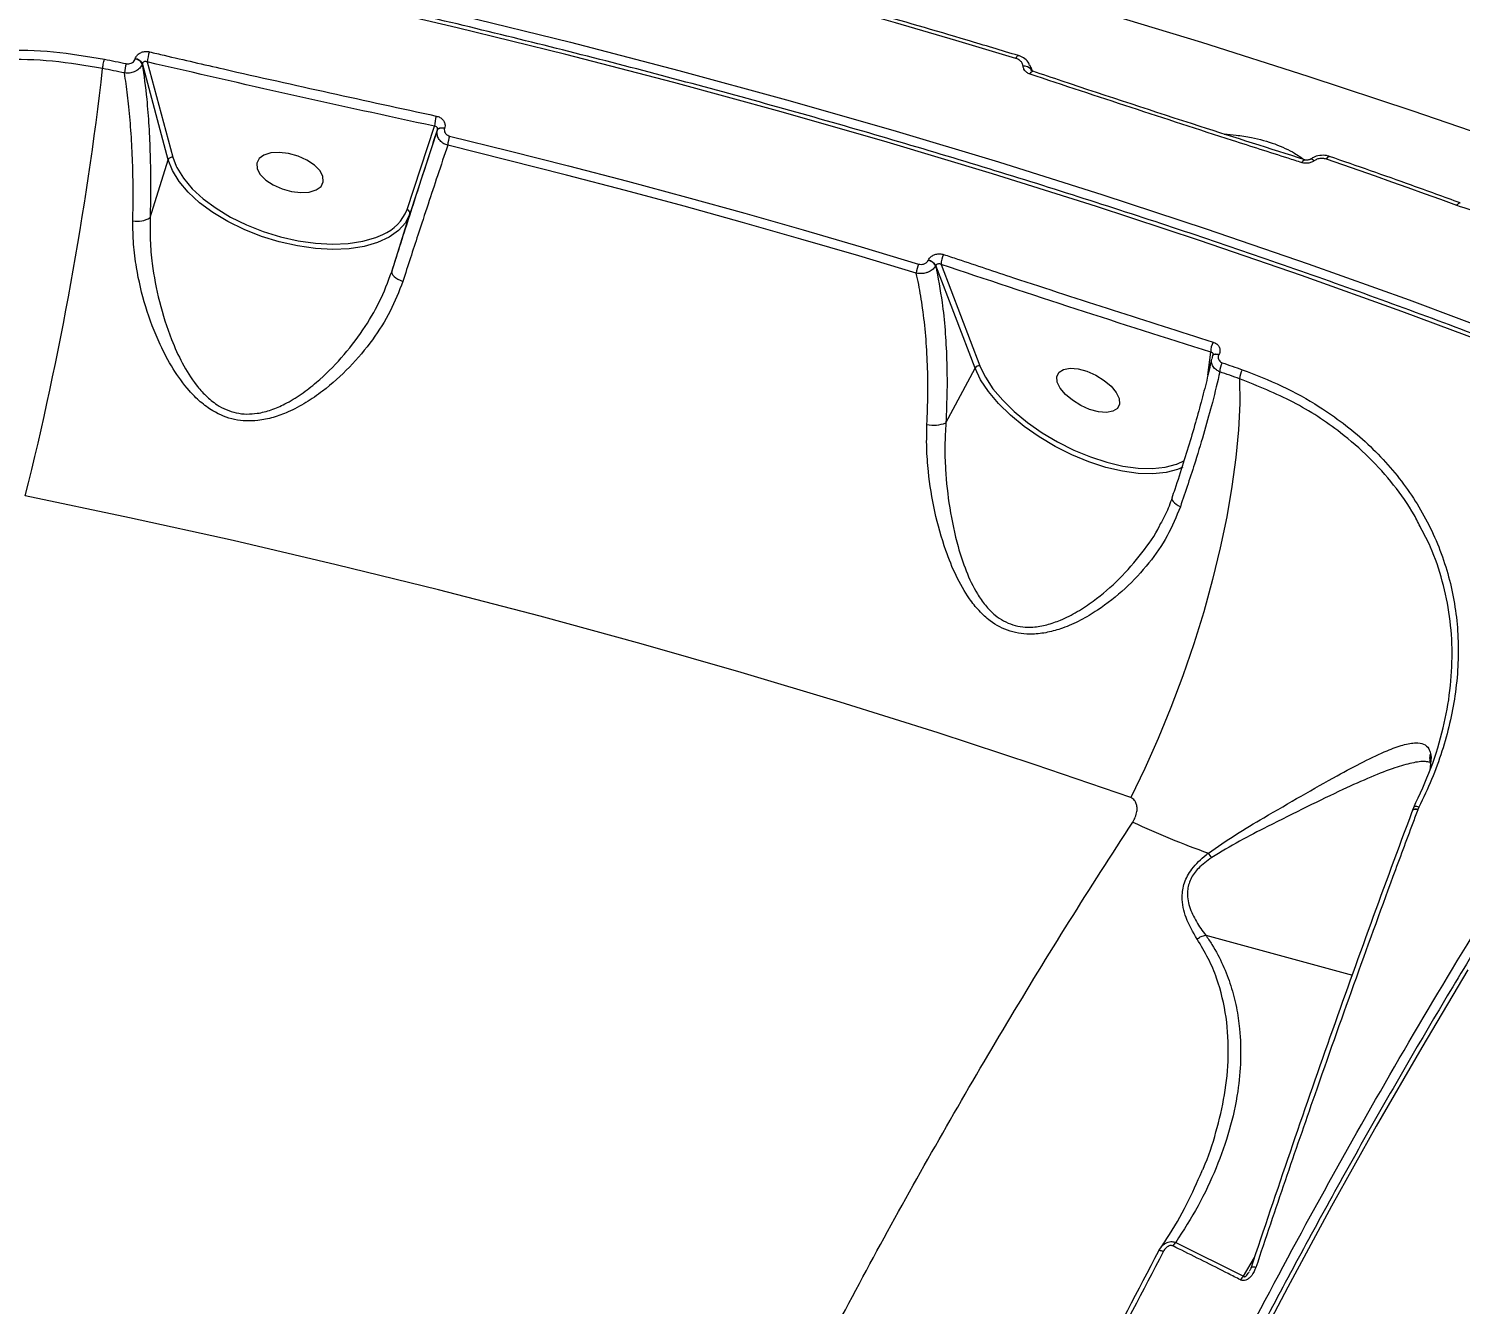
# Model space of a CAD drawing. Header units: millimetres. Extents: x -10881 to 8954, y -8695 to 5624.
# Drawn here: x -6018.1 to -5831.4, y 3316.8 to 3483.1 of the extents above; entities that cross this region are included whole.
import ezdxf

# ---------------------------------------------------------------- set-up
doc = ezdxf.new("R2010")
doc.units = ezdxf.units.MM
for name, color, linetype in [('DIKOM_ОБЪЕКТ', 7, 'Continuous'), ('DIKOM_РАЗМЕР_ЗОНА', 7, 'Continuous'), ('DIKOM_РАЗМЕР_ОБЪЕКТА', 7, 'Continuous')]:
    doc.layers.add(name, color=color, linetype=linetype)
doc.styles.add('style1', font='arial.ttf', dxfattribs={"width": 0.8})
doc.dimstyles.new('1-50', dxfattribs={"dimtxt": 300, "dimasz": 200, "dimexe": 100, "dimexo": 0, "dimgap": 100, "dimtad": 1, "dimtxsty": 'style1', "dimcen": 200, "dimclrd": 7, "dimclre": 7, "dimclrt": 7, "dimadec": 1, "dimazin": 2, "dimtfac": 1, "dimtmove": 0, "dimatfit": 2, "dimfxl": 0, "dimlwd": 25, "dimlwe": 18, "dimarcsym": 0})

# ---------------------------------------------------------------- blocks, each defined once
blk = doc.blocks.new('*D9')
at = {"layer": 'Defpoints', "color": 0, "transparency": 16777216}
for p in [(-9533.99, 4149), (-6877.05, 4149), (-2715.65, -5051.15)]:
    blk.add_point(p, dxfattribs=at)
at = {"layer": 'DIKOM_РАЗМЕР_ОБЪЕКТА', "color": 7, "lineweight": 18, "transparency": 16777216}
for p, q in [((-6877.05, 4149), (-9633.99, 4149)), ((-2715.65, -5051.15), (-9633.99, -5051.15))]:
    blk.add_line(p, q, dxfattribs=at)
at = {"layer": 'DIKOM_РАЗМЕР_ОБЪЕКТА', "color": 7, "lineweight": 25, "transparency": 16777216}
blk.add_line((-9533.99, -4851.15), (-9533.99, 3949), dxfattribs=at)
at = {"layer": 'DIKOM_РАЗМЕР_ОБЪЕКТА', "color": 7, "transparency": 16777216}
for points in [[(-9567.32, 3949), (-9500.66, 3949), (-9533.99, 4149)], [(-9567.32, -4851.15), (-9500.66, -4851.15), (-9533.99, -5051.15)]]:
    blk.add_solid(points, dxfattribs=at)
at = {"layer": 'DIKOM_РАЗМЕР_ОБЪЕКТА', "color": 7, "transparency": 16777216, "insert": (-9787.16, -451.07), "char_height": 300, "attachment_point": 5, "rotation": 90, "style": 'style1'}
blk.add_mtext('9200', dxfattribs=at)
blk = doc.blocks.new('*D11')
at = {"layer": 'Defpoints', "color": 0, "transparency": 16777216}
for p in [(-7028.45, 5624.13), (-10431.26, -7165.91), (-2784.83, -7165.91)]:
    blk.add_point(p, dxfattribs=at)
at = {"layer": 'DIKOM_РАЗМЕР_ЗОНА', "color": 7, "lineweight": 18, "transparency": 16777216}
for p, q in [((-7028.45, 5624.13), (-10531.26, 5624.13)), ((-2784.83, -7165.91), (-10531.26, -7165.91))]:
    blk.add_line(p, q, dxfattribs=at)
at = {"layer": 'DIKOM_РАЗМЕР_ЗОНА', "color": 7, "lineweight": 25, "transparency": 16777216}
blk.add_line((-10431.26, 5424.13), (-10431.26, -6965.91), dxfattribs=at)
at = {"layer": 'DIKOM_РАЗМЕР_ЗОНА', "color": 7, "transparency": 16777216}
for points in [[(-10464.6, 5424.13), (-10397.93, 5424.13), (-10431.26, 5624.13)], [(-10464.6, -6965.91), (-10397.93, -6965.91), (-10431.26, -7165.91)]]:
    blk.add_solid(points, dxfattribs=at)
at = {"layer": 'DIKOM_РАЗМЕР_ЗОНА', "color": 7, "transparency": 16777216, "insert": (-10684.43, -770.89), "char_height": 300, "attachment_point": 5, "rotation": 90, "style": 'style1'}
blk.add_mtext('12800', dxfattribs=at)

msp = doc.modelspace()

# ---------------------------------------------------------------- linework, layer by layer
at = {"layer": 'DIKOM_ОБЪЕКТ', "color": 7, "linetype": 'Continuous', "lineweight": 15}
for p, q in [((-6004.186, 3479.136), (-6004.18, 3479.158)), ((-6002.601, 3478.746), (-5999.271, 3466.334)), ((-6003.24, 3478.528), (-6003.246, 3478.506)), ((-5999.875, 3465.99), (-6003.24, 3478.528)), ((-5887.575, 3478.307), (-5887.427, 3477.793)), ((-5887.438, 3478.052), (-5887.558, 3478.322)), ((-5887.194, 3477.541), (-5887.44, 3478.069)), ((-5887.427, 3477.793), (-5887.386, 3477.663)), ((-5887.176, 3477.522), (-5887.166, 3477.519)), ((-5968.736, 3459.501), (-5965.157, 3470.366)), ((-5964.771, 3469.92), (-5968.386, 3458.943)), ((-5964.778, 3469.897), (-5964.771, 3469.92)), ((-5963.84, 3470.131), (-5963.847, 3470.108)), ((-6002.228, 3458.453), (-5999.875, 3465.99)), ((-5999.271, 3466.334), (-5998.838, 3465.165)), ((-5851.708, 3465.975), (-5851.698, 3465.972)), ((-5851.001, 3466.077), (-5851.006, 3466.073)), ((-5970.739, 3451.407), (-5968.386, 3458.943)), ((-5900.797, 3452.906), (-5900.787, 3452.927)), ((-5899.822, 3452.199), (-5899.833, 3452.178)), ((-5894.708, 3438.841), (-5899.822, 3452.199)), ((-5899.125, 3452.35), (-5894.062, 3439.127)), ((-5864.353, 3437.929), (-5863.97, 3440.921)), ((-5863.682, 3440.537), (-5863.693, 3440.515)), ((-5862.914, 3440.615), (-5862.925, 3440.594)), ((-5898.51, 3431.7), (-5894.708, 3438.841)), ((-5894.062, 3439.127), (-5893.945, 3438.836)), ((-5868.4, 3426.324), (-5867.411, 3426.802)), ((-5869.025, 3421.953), (-5869.031, 3421.929)), ((-5870.6, 3418.432), (-5870.491, 3418.673)), ((-5835.422, 3387.642), (-5835.376, 3387.324)), ((-5835.261, 3388.16), (-5835.409, 3386.429)), ((-5835.333, 3388.61), (-5835.261, 3388.16)), ((-5837.519, 3381.61), (-5837.523, 3381.6)), ((-5836.853, 3381.624), (-5836.984, 3381.318)), ((-5837.7, 3381.187), (-5837.713, 3381.152)), ((-5836.984, 3381.318), (-5836.999, 3381.275)), ((-5864.64, 3364.959), (-5845.509, 3359.74)), ((-5870.751, 3323.809), (-5870.53, 3324.128)), ((-5868.545, 3324.904), (-5859.714, 3320.479)), ((-5859.714, 3320.479), (-5858.267, 3322.913))]:
    msp.add_line(p, q, dxfattribs=at)
at = {"layer": 'DIKOM_ОБЪЕКТ', "color": 7, "linetype": 'Continuous', "lineweight": 15, "flags": 128}
for points in [[(-6009.573, 3517.192), (-5994.76, 3514.289), (-5980.01, 3511.228), (-5965.329, 3508.012), (-5950.726, 3504.642), (-5936.208, 3501.12), (-5921.785, 3497.448), (-5907.463, 3493.628), (-5893.25, 3489.663), (-5879.155, 3485.553), (-5865.185, 3481.303), (-5851.347, 3476.913), (-5837.65, 3472.386), (-5824.101, 3467.726), (-5810.708, 3462.933)], [(-6057.419, 3503.771), (-6048.649, 3502.361), (-6034, 3499.861), (-6019.399, 3497.189), (-6004.853, 3494.347), (-5990.374, 3491.337), (-5975.971, 3488.159), (-5961.652, 3484.817), (-5947.427, 3481.313), (-5933.306, 3477.649), (-5919.298, 3473.827), (-5905.412, 3469.85), (-5891.657, 3465.72), (-5878.043, 3461.44), (-5864.577, 3457.014), (-5851.269, 3452.443), (-5838.128, 3447.731), (-5825.162, 3442.881), (-5812.38, 3437.897), (-5799.79, 3432.78), (-5787.4, 3427.535)], [(-5788.486, 3426.09), (-5800.838, 3431.319), (-5813.391, 3436.42), (-5826.134, 3441.39), (-5839.061, 3446.225), (-5852.163, 3450.923), (-5865.431, 3455.48), (-5878.856, 3459.893), (-5892.43, 3464.16), (-5906.143, 3468.277), (-5919.987, 3472.242), (-5933.953, 3476.053), (-5948.032, 3479.706), (-5962.213, 3483.2), (-5976.489, 3486.532), (-5990.849, 3489.7), (-6005.285, 3492.701), (-6019.786, 3495.535), (-6034.344, 3498.199), (-6048.948, 3500.69), (-6057.635, 3502.088)], [(-5889.387, 3479.206), (-5897.212, 3481.549), (-5905.079, 3483.844), (-5912.985, 3486.091), (-5920.931, 3488.289), (-5928.913, 3490.437), (-5936.931, 3492.535), (-5944.983, 3494.583), (-5953.067, 3496.581)], [(-6008.191, 3479.101), (-6007.836, 3479.029), (-6007.481, 3478.957), (-6007.126, 3478.885), (-6006.771, 3478.813), (-6006.416, 3478.74), (-6006.061, 3478.668), (-6005.706, 3478.595), (-6005.351, 3478.523)], [(-5889.387, 3479.206), (-5889.314, 3479.34), (-5889.241, 3479.446), (-5889.172, 3479.523), (-5889.109, 3479.566), (-5889.054, 3479.574), (-5889.048, 3479.573)], [(-6005.58, 3477.309), (-6005.934, 3477.382), (-6006.289, 3477.454), (-6006.644, 3477.526), (-6006.998, 3477.599), (-6007.353, 3477.671), (-6007.708, 3477.743), (-6008.063, 3477.815), (-6008.418, 3477.886)], [(-5887.541, 3477.16), (-5887.461, 3477.292), (-5887.383, 3477.398), (-5887.308, 3477.473), (-5887.239, 3477.515), (-5887.18, 3477.523), (-5887.176, 3477.522)], [(-5887.438, 3478.053), (-5887.356, 3477.81), (-5887.317, 3477.547)], [(-5887.427, 3477.793), (-5887.373, 3477.673), (-5887.349, 3477.617)], [(-5964.778, 3469.897), (-5964.737, 3469.973), (-5964.669, 3470.037), (-5964.575, 3470.089), (-5964.459, 3470.125), (-5964.324, 3470.146), (-5964.174, 3470.15), (-5964.013, 3470.137), (-5963.847, 3470.108)], [(-5964.771, 3469.92), (-5964.73, 3469.995), (-5964.662, 3470.06), (-5964.568, 3470.111), (-5964.452, 3470.148), (-5964.317, 3470.168), (-5964.167, 3470.172), (-5964.006, 3470.16), (-5963.84, 3470.131)], [(-5902.362, 3451.214), (-5909.866, 3453.463), (-5917.411, 3455.666), (-5924.995, 3457.821), (-5932.617, 3459.93), (-5940.274, 3461.99), (-5947.965, 3464.002), (-5955.69, 3465.966), (-5963.445, 3467.88)], [(-5963.186, 3469.087), (-5955.425, 3467.171), (-5947.695, 3465.207), (-5939.998, 3463.193), (-5932.335, 3461.131), (-5924.708, 3459.021), (-5917.119, 3456.864), (-5909.569, 3454.66), (-5902.059, 3452.409)], [(-5968.386, 3458.943), (-5968.957, 3457.786), (-5969.86, 3456.763), (-5971.075, 3455.897), (-5972.575, 3455.206), (-5974.327, 3454.706), (-5976.294, 3454.408), (-5978.431, 3454.318), (-5980.693, 3454.438), (-5983.03, 3454.766), (-5985.39, 3455.294), (-5987.723, 3456.012), (-5989.977, 3456.902), (-5992.102, 3457.946), (-5994.053, 3459.12), (-5995.786, 3460.4), (-5997.264, 3461.757), (-5998.455, 3463.162), (-5999.331, 3464.583), (-5999.875, 3465.99)], [(-5984.172, 3466.811), (-5985.389, 3466.952), (-5986.494, 3466.88), (-5987.395, 3466.603), (-5988.02, 3466.141), (-5988.319, 3465.533), (-5988.267, 3464.828), (-5987.868, 3464.083), (-5987.155, 3463.358), (-5986.185, 3462.713), (-5985.038, 3462.198), (-5983.805, 3461.857), (-5982.587, 3461.716), (-5981.483, 3461.787), (-5980.581, 3462.065), (-5979.956, 3462.526), (-5979.658, 3463.134), (-5979.71, 3463.839), (-5980.109, 3464.584), (-5980.822, 3465.309), (-5981.791, 3465.955), (-5982.939, 3466.469), (-5984.172, 3466.811)], [(-5852.083, 3465.617), (-5852.003, 3465.748), (-5851.923, 3465.853), (-5851.845, 3465.928), (-5851.773, 3465.969), (-5851.71, 3465.975), (-5851.708, 3465.975)], [(-5850.511, 3465.856), (-5850.622, 3465.951), (-5850.727, 3466.024), (-5850.822, 3466.073), (-5850.905, 3466.095), (-5850.972, 3466.09), (-5851.001, 3466.077)], [(-5848.897, 3466.082), (-5848.811, 3466.211), (-5848.726, 3466.314), (-5848.644, 3466.386), (-5848.568, 3466.425), (-5848.501, 3466.43), (-5848.487, 3466.426)], [(-5831.892, 3460.043), (-5834.003, 3460.81), (-5836.118, 3461.574), (-5838.237, 3462.334), (-5840.36, 3463.091), (-5842.488, 3463.844), (-5844.62, 3464.594), (-5846.756, 3465.34), (-5848.897, 3466.082)], [(-5998.838, 3465.165), (-5998.743, 3464.97), (-5997.893, 3463.592), (-5996.739, 3462.23), (-5995.306, 3460.914), (-5993.625, 3459.673), (-5991.733, 3458.533), (-5989.672, 3457.521), (-5987.487, 3456.658), (-5985.225, 3455.962), (-5982.936, 3455.45), (-5980.67, 3455.132), (-5978.477, 3455.016), (-5976.404, 3455.103), (-5974.497, 3455.392), (-5972.798, 3455.877), (-5971.891, 3456.258)], [(-5831.892, 3460.043), (-5831.802, 3460.17), (-5831.711, 3460.271), (-5831.624, 3460.341), (-5831.542, 3460.378), (-5831.47, 3460.381), (-5831.459, 3460.378)], [(-5970.739, 3451.407), (-5970.747, 3451.265), (-5970.693, 3451.109), (-5970.579, 3450.943), (-5970.409, 3450.772), (-5970.187, 3450.602), (-5969.922, 3450.438), (-5969.621, 3450.287), (-5969.295, 3450.152)], [(-5863.717, 3440.436), (-5863.695, 3440.513), (-5863.693, 3440.515)], [(-5863.693, 3440.515), (-5863.646, 3440.576), (-5863.572, 3440.623), (-5863.475, 3440.654), (-5863.358, 3440.666), (-5863.225, 3440.66), (-5863.079, 3440.635), (-5862.925, 3440.594)], [(-5863.684, 3440.532), (-5863.683, 3440.534), (-5863.635, 3440.597), (-5863.561, 3440.645), (-5863.464, 3440.675), (-5863.347, 3440.687), (-5863.214, 3440.681), (-5863.068, 3440.657), (-5862.914, 3440.615)], [(-5862.473, 3439.54), (-5862.148, 3439.427), (-5861.824, 3439.314), (-5861.499, 3439.201), (-5861.175, 3439.088), (-5860.851, 3438.975), (-5860.527, 3438.862), (-5860.203, 3438.748), (-5859.879, 3438.635)], [(-5867.614, 3425.916), (-5868.301, 3425.617), (-5869.798, 3425.219), (-5871.522, 3425.046), (-5873.435, 3425.104), (-5875.494, 3425.391), (-5877.656, 3425.9), (-5879.872, 3426.62), (-5882.094, 3427.536), (-5884.274, 3428.628), (-5886.364, 3429.871), (-5888.318, 3431.239), (-5890.093, 3432.702), (-5891.651, 3434.227), (-5892.958, 3435.781), (-5893.984, 3437.33), (-5894.708, 3438.841)], [(-5893.945, 3438.836), (-5893.36, 3437.662), (-5892.365, 3436.159), (-5891.098, 3434.652), (-5889.587, 3433.173), (-5887.865, 3431.755), (-5885.971, 3430.429), (-5883.944, 3429.223), (-5881.83, 3428.165), (-5879.675, 3427.276), (-5877.526, 3426.578), (-5875.43, 3426.084), (-5873.433, 3425.806), (-5871.579, 3425.75), (-5869.907, 3425.917), (-5868.455, 3426.304), (-5868.4, 3426.324)], [(-5880.133, 3438.425), (-5878.97, 3437.916), (-5877.887, 3437.248), (-5876.971, 3436.474), (-5876.296, 3435.658), (-5875.917, 3434.865), (-5875.865, 3434.16), (-5876.144, 3433.6), (-5876.731, 3433.23), (-5877.578, 3433.08), (-5878.618, 3433.162), (-5879.766, 3433.47), (-5880.929, 3433.979), (-5882.012, 3434.647), (-5882.928, 3435.421), (-5883.603, 3436.237), (-5883.982, 3437.029), (-5884.034, 3437.735), (-5883.755, 3438.295), (-5883.168, 3438.665), (-5882.32, 3438.815), (-5881.28, 3438.733), (-5880.133, 3438.425)], [(-5860.212, 3437.45), (-5860.536, 3437.563), (-5860.859, 3437.676), (-5861.183, 3437.789), (-5861.507, 3437.903), (-5861.832, 3438.016), (-5862.156, 3438.128), (-5862.48, 3438.241), (-5862.805, 3438.354)], [(-5860.212, 3437.45), (-5860.197, 3434.248), (-5860.36, 3430.821), (-5860.7, 3427.194), (-5861.212, 3423.396), (-5861.894, 3419.457), (-5862.741, 3415.407), (-5863.745, 3411.277), (-5864.899, 3407.1), (-5866.194, 3402.909), (-5867.619, 3398.735), (-5869.164, 3394.612), (-5870.817, 3390.571), (-5872.565, 3386.645), (-5874.393, 3382.862)], [(-5874.393, 3382.862), (-5886.885, 3387.146), (-5899.523, 3391.295), (-5912.3, 3395.307), (-5925.207, 3399.179), (-5938.237, 3402.909), (-5951.379, 3406.495), (-5964.627, 3409.934), (-5977.972, 3413.224), (-5991.404, 3416.364), (-6004.916, 3419.349), (-6018.498, 3422.18)], [(-5869.031, 3421.929), (-5869.037, 3421.81), (-5868.99, 3421.644), (-5868.882, 3421.468), (-5868.718, 3421.287), (-5868.502, 3421.107), (-5868.241, 3420.934), (-5867.945, 3420.774)], [(-5836.853, 3381.624), (-5836.988, 3381.663), (-5837.114, 3381.69), (-5837.228, 3381.703), (-5837.327, 3381.702), (-5837.409, 3381.689), (-5837.471, 3381.662), (-5837.512, 3381.622), (-5837.519, 3381.61)], [(-5837.709, 3381.161), (-5837.715, 3381.14), (-5837.714, 3381.068)], [(-5836.999, 3381.275), (-5837.158, 3381.302), (-5837.305, 3381.313), (-5837.435, 3381.308), (-5837.544, 3381.287), (-5837.628, 3381.251), (-5837.686, 3381.202), (-5837.709, 3381.161)], [(-5836.984, 3381.318), (-5837.145, 3381.341), (-5837.294, 3381.349), (-5837.426, 3381.341), (-5837.536, 3381.318), (-5837.621, 3381.279), (-5837.679, 3381.227), (-5837.699, 3381.187)], [(-5830.457, 3360.442), (-5836.484, 3350.309), (-5842.412, 3340.029), (-5848.236, 3329.612), (-5853.952, 3319.067), (-5859.553, 3308.401)], [(-5870.166, 3323.684), (-5870.293, 3323.738), (-5870.409, 3323.782), (-5870.511, 3323.815), (-5870.598, 3323.838), (-5870.667, 3323.848), (-5870.716, 3323.847), (-5870.744, 3323.834), (-5870.751, 3323.809)], [(-5858.103, 3321.625), (-5858.252, 3321.654), (-5858.387, 3321.672), (-5858.505, 3321.678), (-5858.602, 3321.673), (-5858.674, 3321.656), (-5858.721, 3321.629), (-5858.737, 3321.602)]]:
    msp.add_lwpolyline(points, dxfattribs=at)
at = {"layer": 'DIKOM_ОБЪЕКТ', "color": 7, "linetype": 'Continuous', "lineweight": 15}
for centre, radius, start, end in [((-6004.351, 3477.874), 1.272, 29.77216, 82.59035), ((-6004.344, 3477.897), 1.272, 29.76757, 82.5896), ((-5996.161, 3478.126), 6.47, 162.54739, 174.5044), ((-6444.265, 3527.988), 438.718, 346.04406, 353.44248), ((-5997.13, 3476.345), 8.505, 165.16069, 173.48944), ((-5888.245, 3477.163), 1.032, 37.59609, 100.9677), ((-5959.999, 3470.146), 5.163, 162.53976, 177.55423), ((-5958.408, 3467.43), 5.058, 160.87483, 174.89475), ((-5999.357, 3465.782), 0.558, 81.12526, 158.15557), ((-6003.916, 3461.201), 3.225, 259.97493, 301.56926), ((-5974.205, 3461.666), 5.882, 293.16072, 338.40204), ((-5968.845, 3459.044), 0.47, 347.63679, 76.57403), ((-5901.238, 3451.32), 1.646, 31.40663, 74.48121), ((-5901.227, 3451.341), 1.646, 31.40205, 74.48051), ((-5896.419, 3452.362), 2.706, 151.50325, 180.25577), ((-5899.183, 3451.044), 3.184, 154.60795, 176.93521), ((-5861.499, 3441.056), 2.475, 151.56083, 183.12876), ((-5860.239, 3438.276), 2.567, 150.50752, 178.25766), ((-5894.184, 3438.53), 0.609, 78.43409, 149.28664), ((-5857.678, 3437.376), 2.535, 150.23739, 178.34438), ((-5900.055, 3435.706), 4.294, 257.61853, 291.09327), ((-5833.582, 3387.536), 1.792, 159.61232, 187.61128), ((-5826.251, 3482.21), 113.167, 244.95828, 250.35679), ((-5949.454, 3311.202), 106.786, 36.71964, 37.10882), ((-5867.457, 3323.63), 1.675, 130.49978, 151.2254), ((-5858.687, 3319.202), 1.638, 128.7834, 150.20206)]:
    msp.add_arc(centre, radius, start, end, dxfattribs=at)
for points, knots in [([(-5585.726, 3568.954), (-5586.155, 3568.965), (-5588.373, 3569.027), (-5592.479, 3568.846), (-5598.043, 3568.398), (-5603.707, 3567.63), (-5609.456, 3566.574), (-5615.288, 3565.222), (-5621.198, 3563.577), (-5627.181, 3561.64), (-5633.233, 3559.412), (-5639.349, 3556.895), (-5645.524, 3554.092), (-5651.754, 3551.004), (-5658.034, 3547.634), (-5664.358, 3543.984), (-5670.723, 3540.058), (-5677.124, 3535.858), (-5683.555, 3531.388), (-5690.012, 3526.651), (-5696.49, 3521.651), (-5702.984, 3516.391), (-5709.49, 3510.876), (-5716.002, 3505.109), (-5722.516, 3499.096), (-5729.027, 3492.841), (-5735.53, 3486.348), (-5742.019, 3479.622), (-5748.492, 3472.669), (-5754.942, 3465.493), (-5761.364, 3458.101), (-5767.755, 3450.497), (-5774.109, 3442.687), (-5780.421, 3434.678), (-5786.687, 3426.475), (-5792.902, 3418.084), (-5799.061, 3409.512), (-5805.16, 3400.765), (-5811.194, 3391.85), (-5817.16, 3382.773), (-5823.051, 3373.541), (-5828.864, 3364.162), (-5834.595, 3354.642), (-5840.239, 3344.988), (-5845.792, 3335.208), (-5851.248, 3325.308), (-5856.016, 3316.412), (-5858.938, 3310.794), (-5860.107, 3308.546)], [0, 0, 0, 0, 0.0053175, 0.0275252, 0.0497452, 0.0719767, 0.094219, 0.1164707, 0.1387306, 0.1609973, 0.1832695, 0.2055461, 0.2278259, 0.2501081, 0.2723918, 0.2946765, 0.3169615, 0.3392464, 0.3615309, 0.3838147, 0.4060977, 0.4283797, 0.4506608, 0.4729407, 0.4952197, 0.5174975, 0.5397743, 0.56205, 0.5843248, 0.6065986, 0.6288715, 0.6511435, 0.6734147, 0.6956851, 0.7179548, 0.7402238, 0.7624921, 0.7847599, 0.8070272, 0.8292939, 0.8515602, 0.873826, 0.8960915, 0.9183566, 0.9406214, 0.9628859, 0.9851502, 1, 1, 1, 1]), ([(-5787.928, 3426.417), (-5789.897, 3427.262), (-5795.605, 3429.713), (-5805.183, 3433.691), (-5816.712, 3438.311), (-5828.401, 3442.82), (-5840.24, 3447.217), (-5852.223, 3451.498), (-5864.344, 3455.662), (-5876.596, 3459.706), (-5888.972, 3463.629), (-5901.467, 3467.427), (-5914.072, 3471.099), (-5926.782, 3474.643), (-5939.589, 3478.058), (-5952.486, 3481.34), (-5965.467, 3484.489), (-5978.523, 3487.502), (-5991.649, 3490.379), (-6004.837, 3493.117), (-6018.08, 3495.715), (-6031.371, 3498.169), (-6044.536, 3500.464), (-6053.285, 3501.864), (-6057.577, 3502.551)], [0, 0, 0, 0, 0.0244926, 0.0710313, 0.11757, 0.164108, 0.2106453, 0.257182, 0.3037181, 0.3502537, 0.3967887, 0.4433233, 0.4898574, 0.5363911, 0.5829244, 0.6294575, 0.6759902, 0.7225226, 0.7690549, 0.8155869, 0.8621188, 0.9086506, 0.9551822, 1, 1, 1, 1]), ([(-5889.046, 3479.573), (-5891.272, 3480.243), (-5897.726, 3482.188), (-5908.494, 3485.311), (-5921.379, 3488.897), (-5934.363, 3492.351), (-5944.862, 3495.024), (-5951.035, 3496.536), (-5952.829, 3496.975)], [0, 0, 0, 0, 0.1066279, 0.3092216, 0.511817, 0.7144108, 0.9170032, 1, 1, 1, 1]), ([(-6008.418, 3477.886), (-6010.586, 3478.253), (-6014.911, 3478.983), (-6021.517, 3479.161), (-6028.071, 3478.655), (-6034.474, 3477.401), (-6040.626, 3475.425), (-6046.402, 3472.749), (-6051.719, 3469.405), (-6056.465, 3465.425), (-6060.509, 3461.059), (-6062.585, 3457.803), (-6063.569, 3456.26)], [0, 0, 0, 0, 0.10129, 0.2019711, 0.3026809, 0.4039703, 0.5044747, 0.6057175, 0.706564, 0.8072417, 0.9086668, 1, 1, 1, 1]), ([(-6063.26, 3458.626), (-6062.607, 3459.64), (-6060.836, 3462.39), (-6057.133, 3466.334), (-6052.313, 3470.409), (-6046.893, 3473.825), (-6041.008, 3476.566), (-6034.74, 3478.589), (-6028.211, 3479.873), (-6021.536, 3480.395), (-6014.805, 3480.217), (-6010.397, 3479.473), (-6008.191, 3479.101)], [0, 0, 0, 0, 0.0610118, 0.1655293, 0.2700669, 0.3742711, 0.4785568, 0.5830305, 0.6874029, 0.7912988, 0.8955614, 1, 1, 1, 1]), ([(-6005.351, 3478.523), (-6005.349, 3478.522), (-6005.241, 3478.501), (-6005.017, 3478.488), (-6004.739, 3478.557), (-6004.493, 3478.688), (-6004.294, 3478.873), (-6004.221, 3479.051), (-6004.186, 3479.136)], [0, 0, 0, 0, 0.0043468, 0.2198207, 0.4355752, 0.5682506, 0.7938306, 1, 1, 1, 1]), ([(-6004.18, 3479.158), (-6004.147, 3479.245), (-6004.062, 3479.47), (-6003.787, 3479.781), (-6003.358, 3480.026), (-6002.847, 3480.142), (-6002.504, 3480.092), (-6002.333, 3480.067)], [0, 0, 0, 0, 0.1342544, 0.3469772, 0.5632481, 0.7817386, 1, 1, 1, 1]), ([(-6002.601, 3478.746), (-6002.661, 3478.766), (-6002.779, 3478.805), (-6002.957, 3478.797), (-6003.106, 3478.735), (-6003.202, 3478.636), (-6003.229, 3478.558), (-6003.24, 3478.528)], [0, 0, 0, 0, 0.23173866, 0.45614587, 0.66911036, 0.87225618, 1, 1, 1, 1]), ([(-5965.157, 3470.366), (-5971.397, 3471.715), (-5983.88, 3474.414), (-5996.36, 3477.302), (-6002.601, 3478.746)], [0, 0, 0, 0, 0.4999182, 1, 1, 1, 1]), ([(-6002.333, 3480.067), (-6001.688, 3479.916), (-5998.465, 3479.163), (-5985.997, 3476.281), (-5974.17, 3473.707), (-5964.924, 3471.695)], [0, 0, 0, 0, 0.0517104, 0.2585534, 1, 1, 1, 1]), ([(-5888.441, 3478.177), (-5888.468, 3478.311), (-5888.521, 3478.578), (-5888.806, 3478.918), (-5889.12, 3479.116), (-5889.331, 3479.187), (-5889.387, 3479.206)], [0, 0, 0, 0, 0.2954348, 0.5903659, 0.8901389, 1, 1, 1, 1]), ([(-5887.587, 3478.301), (-5887.619, 3478.395), (-5887.732, 3478.732), (-5888.205, 3479.163), (-5888.692, 3479.498), (-5889.009, 3479.548), (-5889.054, 3479.555)], [0, 0, 0, 0, 0.1499542, 0.5369374, 0.9349273, 1, 1, 1, 1]), ([(-6003.246, 3478.506), (-6003.318, 3478.35), (-6003.469, 3478.022), (-6003.87, 3477.676), (-6004.361, 3477.422), (-6004.922, 3477.267), (-6005.359, 3477.295), (-6005.58, 3477.309)], [0, 0, 0, 0, 0.2044301, 0.4300849, 0.5634119, 0.7802977, 1, 1, 1, 1]), ([(-6004.477, 3458.025), (-6004.459, 3459.333), (-6004.422, 3461.958), (-6004.502, 3465.754), (-6004.685, 3469.43), (-6004.974, 3472.827), (-6005.287, 3475.431), (-6005.507, 3476.84), (-6005.58, 3477.309)], [0, 0, 0, 0, 0.1821545, 0.3655938, 0.553059, 0.7419031, 0.9141914, 1, 1, 1, 1]), ([(-6003.246, 3478.506), (-6003.041, 3477.003), (-6002.693, 3474.446), (-6002.385, 3470.408), (-6002.215, 3466.65), (-6002.148, 3462.667), (-6002.201, 3459.861), (-6002.228, 3458.453)], [0, 0, 0, 0, 0.25905464, 0.44099503, 0.62419633, 0.81140053, 1, 1, 1, 1]), ([(-5887.541, 3477.16), (-5887.581, 3477.175), (-5887.774, 3477.245), (-5888.075, 3477.434), (-5888.361, 3477.775), (-5888.414, 3478.043), (-5888.441, 3478.177)], [0, 0, 0, 0, 0.0810482, 0.3908327, 0.6951449, 1, 1, 1, 1]), ([(-5852.083, 3465.617), (-5852.688, 3465.808), (-5855.711, 3466.765), (-5867.518, 3470.53), (-5878.741, 3474.247), (-5887.541, 3477.16)], [0, 0, 0, 0, 0.0512253, 0.2561273, 1, 1, 1, 1]), ([(-5887.165, 3477.524), (-5887.196, 3477.534), (-5887.282, 3477.562), (-5887.358, 3477.621), (-5887.39, 3477.665), (-5887.389, 3477.663), (-5887.389, 3477.662)], [0, 0, 0, 0, 0.1853435, 0.5058242, 0.838013, 1, 1, 1, 1]), ([(-5851.702, 3465.992), (-5856.258, 3467.437), (-5866.801, 3470.782), (-5878.629, 3474.648), (-5885.903, 3477.108), (-5887.171, 3477.537)], [0, 0, 0, 0, 0.3858425, 0.8929876, 1, 1, 1, 1]), ([(-5964.924, 3471.695), (-5964.761, 3471.645), (-5964.435, 3471.546), (-5964.058, 3471.231), (-5963.826, 3470.838), (-5963.765, 3470.452), (-5963.819, 3470.22), (-5963.84, 3470.131)], [0, 0, 0, 0, 0.2182614, 0.4367519, 0.6530228, 0.8657456, 1, 1, 1, 1]), ([(-5970.739, 3451.407), (-5970.331, 3452.68), (-5969.513, 3455.235), (-5968.334, 3458.901), (-5967.2, 3462.423), (-5965.982, 3466.193), (-5965.219, 3468.539), (-5964.778, 3469.897)], [0, 0, 0, 0, 0.1819181, 0.3651193, 0.552343, 0.7409454, 1, 1, 1, 1]), ([(-5964.771, 3469.92), (-5964.763, 3469.95), (-5964.744, 3470.03), (-5964.768, 3470.155), (-5964.852, 3470.27), (-5964.987, 3470.348), (-5965.099, 3470.36), (-5965.157, 3470.366)], [0, 0, 0, 0, 0.12774382, 0.33088964, 0.54385413, 0.76826134, 1, 1, 1, 1]), ([(-5963.445, 3467.88), (-5963.614, 3467.944), (-5963.989, 3468.087), (-5964.385, 3468.415), (-5964.689, 3468.826), (-5964.856, 3469.284), (-5964.842, 3469.674), (-5964.785, 3469.871), (-5964.778, 3469.897)], [0, 0, 0, 0, 0.1805008, 0.4029091, 0.5309916, 0.7496247, 0.9664027, 1, 1, 1, 1]), ([(-5963.847, 3470.108), (-5963.852, 3470.094), (-5963.883, 3469.988), (-5963.894, 3469.78), (-5963.813, 3469.542), (-5963.662, 3469.335), (-5963.462, 3469.175), (-5963.272, 3469.114), (-5963.186, 3469.087)], [0, 0, 0, 0, 0.03401028, 0.25226403, 0.4705298, 0.59793744, 0.81930648, 1, 1, 1, 1]), ([(-5862.247, 3469.352), (-5861.722, 3469.308), (-5860.532, 3469.208), (-5858.259, 3468.854), (-5855.551, 3468.12), (-5853.233, 3467.024), (-5852.139, 3466.258), (-5851.708, 3465.957)], [0, 0, 0, 0, 0.1309476, 0.2974259, 0.5631272, 0.828025, 1, 1, 1, 1]), ([(-5963.445, 3467.88), (-5963.88, 3466.584), (-5964.679, 3464.199), (-5965.996, 3460.222), (-5967.486, 3455.697), (-5968.629, 3452.193), (-5969.295, 3450.152)], [0, 0, 0, 0, 0.2580784, 0.4750061, 0.694075, 1, 1, 1, 1]), ([(-5850.511, 3465.856), (-5850.548, 3465.831), (-5850.72, 3465.717), (-5851.08, 3465.574), (-5851.598, 3465.507), (-5851.922, 3465.58), (-5852.083, 3465.617)], [0, 0, 0, 0, 0.0855851, 0.3893451, 0.6948191, 1, 1, 1, 1]), ([(-5851.008, 3466.076), (-5851.027, 3466.062), (-5851.08, 3466.023), (-5851.219, 3465.968), (-5851.393, 3465.936), (-5851.566, 3465.938), (-5851.655, 3465.962), (-5851.699, 3465.974)], [0, 0, 0, 0, 0.1267517, 0.3533371, 0.5704935, 0.7911269, 1, 1, 1, 1]), ([(-5848.493, 3466.414), (-5848.557, 3466.439), (-5848.885, 3466.571), (-5849.561, 3466.603), (-5850.383, 3466.462), (-5850.805, 3466.171), (-5850.983, 3466.049)], [0, 0, 0, 0, 0.07930272, 0.41116894, 0.75274478, 1, 1, 1, 1]), ([(-5848.897, 3466.082), (-5849.057, 3466.122), (-5849.376, 3466.203), (-5849.896, 3466.15), (-5850.276, 3466.011), (-5850.461, 3465.889), (-5850.511, 3465.856)], [0, 0, 0, 0, 0.29689677, 0.59406679, 0.88951972, 1, 1, 1, 1]), ([(-5831.454, 3460.376), (-5833.574, 3461.146), (-5839.214, 3463.193), (-5844.924, 3465.184), (-5848.487, 3466.426)], [0, 0, 0, 0, 0.3758628, 1, 1, 1, 1]), ([(-5815.893, 3456.794), (-5818.622, 3457.062), (-5822.752, 3457.467), (-5828.042, 3458.741), (-5830.606, 3459.608), (-5831.892, 3460.043)], [0, 0, 0, 0, 0.4927635, 0.7454697, 1, 1, 1, 1]), ([(-6002.228, 3458.453), (-6002.242, 3457.472), (-6002.272, 3455.496), (-6001.926, 3451.822), (-6001.105, 3447.449), (-5999.736, 3443.096), (-5998.093, 3439.462), (-5996.575, 3437.013), (-5995.002, 3435.217), (-5993.333, 3433.838), (-5991.039, 3432.832), (-5988.534, 3432.814), (-5986.415, 3433.369), (-5984.487, 3434.215), (-5982.508, 3435.426), (-5979.989, 3437.382), (-5977.215, 3440.142), (-5974.485, 3443.69), (-5972.216, 3447.463), (-5971.235, 3450.082), (-5970.739, 3451.407)], [0, 0, 0, 0, 0.0515546, 0.1037773, 0.1890726, 0.2766027, 0.333212, 0.3909225, 0.422552, 0.4549603, 0.5012677, 0.547506, 0.5791742, 0.6117648, 0.6537255, 0.6963003, 0.7731205, 0.8516229, 0.9249647, 1, 1, 1, 1]), ([(-5969.295, 3450.152), (-5969.803, 3448.835), (-5970.819, 3446.2), (-5973.223, 3442.442), (-5976.16, 3438.908), (-5979.157, 3436.214), (-5981.894, 3434.316), (-5984.051, 3433.164), (-5986.162, 3432.374), (-5988.504, 3431.878), (-5991.262, 3431.971), (-5993.808, 3433.014), (-5995.721, 3434.431), (-5997.513, 3436.24), (-5999.303, 3438.728), (-6001.233, 3442.394), (-6002.918, 3446.822), (-6003.957, 3451.263), (-6004.449, 3455.019), (-6004.468, 3457.023), (-6004.477, 3458.025)], [0, 0, 0, 0, 0.0727748, 0.1456246, 0.2220849, 0.2985164, 0.3409262, 0.383292, 0.4164827, 0.4496105, 0.498643, 0.5477889, 0.5808453, 0.6139662, 0.6710826, 0.728318, 0.8132038, 0.898076, 0.9490484, 1, 1, 1, 1]), ([(-5902.059, 3452.409), (-5902.057, 3452.408), (-5901.955, 3452.378), (-5901.737, 3452.346), (-5901.45, 3452.388), (-5901.183, 3452.496), (-5900.953, 3452.658), (-5900.848, 3452.826), (-5900.797, 3452.906)], [0, 0, 0, 0, 0.0043468, 0.2198207, 0.4355752, 0.5682506, 0.7938306, 1, 1, 1, 1]), ([(-5900.787, 3452.927), (-5900.738, 3453.009), (-5900.612, 3453.221), (-5900.283, 3453.501), (-5899.814, 3453.703), (-5899.289, 3453.771), (-5898.961, 3453.692), (-5898.797, 3453.653)], [0, 0, 0, 0, 0.1342544, 0.3469772, 0.5632481, 0.7817386, 1, 1, 1, 1]), ([(-5898.797, 3453.653), (-5898.191, 3453.45), (-5895.159, 3452.433), (-5883.438, 3448.531), (-5872.347, 3444.998), (-5863.675, 3442.235)], [0, 0, 0, 0, 0.0517104, 0.2585534, 1, 1, 1, 1]), ([(-5899.833, 3452.178), (-5899.937, 3452.032), (-5900.155, 3451.727), (-5900.62, 3451.425), (-5901.153, 3451.22), (-5901.732, 3451.117), (-5902.151, 3451.182), (-5902.362, 3451.214)], [0, 0, 0, 0, 0.2044301, 0.4300849, 0.5634119, 0.7802977, 1, 1, 1, 1]), ([(-5900.976, 3431.512), (-5900.925, 3432.829), (-5900.822, 3435.474), (-5900.882, 3439.324), (-5901.103, 3443.074), (-5901.495, 3446.565), (-5901.939, 3449.258), (-5902.257, 3450.726), (-5902.362, 3451.214)], [0, 0, 0, 0, 0.1821545, 0.3655938, 0.553059, 0.7419031, 0.9141914, 1, 1, 1, 1]), ([(-5899.833, 3452.178), (-5899.532, 3450.617), (-5899.019, 3447.961), (-5898.592, 3443.817), (-5898.376, 3439.983), (-5898.327, 3435.943), (-5898.449, 3433.118), (-5898.51, 3431.7)], [0, 0, 0, 0, 0.2590546, 0.440995, 0.6241963, 0.8114005, 1, 1, 1, 1]), ([(-5899.125, 3452.35), (-5899.184, 3452.376), (-5899.3, 3452.426), (-5899.486, 3452.435), (-5899.651, 3452.388), (-5899.766, 3452.301), (-5899.807, 3452.227), (-5899.822, 3452.199)], [0, 0, 0, 0, 0.2317387, 0.4561459, 0.6691104, 0.8722562, 1, 1, 1, 1]), ([(-5863.97, 3440.921), (-5869.821, 3442.776), (-5881.524, 3446.487), (-5893.257, 3450.395), (-5899.125, 3452.35)], [0, 0, 0, 0, 0.4999182, 1, 1, 1, 1]), ([(-5863.675, 3442.235), (-5863.525, 3442.172), (-5863.226, 3442.047), (-5862.917, 3441.708), (-5862.765, 3441.304), (-5862.779, 3440.921), (-5862.876, 3440.7), (-5862.914, 3440.615)], [0, 0, 0, 0, 0.2182614, 0.4367519, 0.6530228, 0.8657456, 1, 1, 1, 1]), ([(-5863.888, 3440.005), (-5863.988, 3439.534), (-5864.263, 3438.228), (-5864.848, 3435.853), (-5865.629, 3432.913), (-5866.53, 3429.778), (-5867.547, 3426.476), (-5868.391, 3423.85), (-5868.922, 3422.301), (-5869.047, 3421.935)], [0, 0, 0, 0, 0.09510664, 0.2633773, 0.43320808, 0.60408884, 0.77552739, 0.94697333, 1, 1, 1, 1]), ([(-5863.671, 3440.579), (-5863.667, 3440.614), (-5863.657, 3440.697), (-5863.713, 3440.805), (-5863.818, 3440.891), (-5863.919, 3440.911), (-5863.97, 3440.921)], [0, 0, 0, 0, 0.1852704, 0.4445826, 0.7178278, 1, 1, 1, 1]), ([(-5862.805, 3438.354), (-5862.959, 3438.431), (-5863.305, 3438.604), (-5863.635, 3438.96), (-5863.846, 3439.385), (-5863.93, 3439.725), (-5863.864, 3439.946), (-5863.849, 3439.996)], [0, 0, 0, 0, 0.2222366, 0.4960707, 0.6537687, 0.9229547, 1, 1, 1, 1]), ([(-5863.691, 3440.517), (-5863.692, 3440.516), (-5863.787, 3440.383), (-5863.812, 3440.218), (-5863.836, 3440.055)], [0, 0, 0, 0, 0.0113566, 1, 1, 1, 1]), ([(-5863.668, 3440.579), (-5863.666, 3440.578), (-5863.663, 3440.575), (-5863.681, 3440.545), (-5863.687, 3440.535)], [0, 0, 0, 0, 0.6400377, 1, 1, 1, 1]), ([(-5862.925, 3440.594), (-5862.932, 3440.58), (-5862.982, 3440.479), (-5863.033, 3440.277), (-5863, 3440.038), (-5862.891, 3439.823), (-5862.726, 3439.649), (-5862.551, 3439.574), (-5862.473, 3439.54)], [0, 0, 0, 0, 0.0340103, 0.252264, 0.4705298, 0.5979374, 0.8193065, 1, 1, 1, 1]), ([(-5862.805, 3438.354), (-5863.108, 3437.054), (-5863.667, 3434.661), (-5864.766, 3430.706), (-5866.11, 3426.225), (-5867.269, 3422.781), (-5867.945, 3420.774)], [0, 0, 0, 0, 0.2580784, 0.4750061, 0.694075, 1, 1, 1, 1]), ([(-5859.879, 3438.635), (-5858.125, 3437.958), (-5854.592, 3436.595), (-5850.255, 3434.158), (-5846.689, 3431.688), (-5843.799, 3429.281), (-5841.158, 3426.636), (-5838.814, 3423.787), (-5836.802, 3420.784), (-5835.104, 3417.621), (-5833.728, 3414.279), (-5832.698, 3410.812), (-5832.026, 3407.274), (-5831.696, 3403.656), (-5831.717, 3399.942), (-5832.207, 3395.013), (-5833.374, 3390.077), (-5835.129, 3385.233), (-5836.278, 3382.827), (-5836.853, 3381.624)], [0, 0, 0, 0, 0.0745634, 0.1501937, 0.2027903, 0.255387, 0.3095193, 0.3636516, 0.4162912, 0.4689308, 0.5231067, 0.5772827, 0.6299002, 0.6825177, 0.7366651, 0.7908127, 0.8939431, 0.9469713, 1, 1, 1, 1]), ([(-5836.597, 3417.997), (-5836.876, 3418.572), (-5837.837, 3420.554), (-5840.087, 3423.655), (-5843.278, 3427.26), (-5847.564, 3430.971), (-5853.096, 3434.599), (-5857.84, 3436.499), (-5860.212, 3437.45)], [0, 0, 0, 0, 0.0645453, 0.2225467, 0.381051, 0.5390531, 0.7695262, 1, 1, 1, 1]), ([(-5867.945, 3420.774), (-5868.472, 3419.489), (-5869.528, 3416.917), (-5872.018, 3413.342), (-5875.058, 3410.046), (-5878.145, 3407.604), (-5880.942, 3405.939), (-5883.124, 3404.971), (-5885.234, 3404.361), (-5887.539, 3404.063), (-5890.185, 3404.385), (-5892.524, 3405.631), (-5894.217, 3407.197), (-5895.756, 3409.144), (-5897.237, 3411.767), (-5898.766, 3415.578), (-5900.04, 3420.137), (-5900.761, 3424.67), (-5901.051, 3428.482), (-5901.001, 3430.502), (-5900.976, 3431.512)], [0, 0, 0, 0, 0.07277482, 0.14562459, 0.22208495, 0.29851638, 0.34092618, 0.38329204, 0.41648271, 0.44961049, 0.49864295, 0.54778887, 0.58084525, 0.61396621, 0.67108262, 0.72831796, 0.81320377, 0.89807598, 0.94904842, 1, 1, 1, 1]), ([(-5898.51, 3431.7), (-5898.567, 3430.714), (-5898.682, 3428.731), (-5898.564, 3425.021), (-5898.086, 3420.581), (-5897.145, 3416.13), (-5895.915, 3412.379), (-5894.71, 3409.821), (-5893.391, 3407.908), (-5891.937, 3406.402), (-5889.84, 3405.213), (-5887.426, 3404.986), (-5885.321, 3405.361), (-5883.372, 3406.039), (-5881.34, 3407.077), (-5878.728, 3408.814), (-5875.806, 3411.33), (-5872.973, 3414.668), (-5871.208, 3417.077), (-5870.624, 3418.378), (-5870.6, 3418.432)], [0, 0, 0, 0, 0.0555434, 0.1118066, 0.2037011, 0.2980035, 0.3589926, 0.4211682, 0.4552449, 0.4901606, 0.5400508, 0.5898666, 0.6239849, 0.6590971, 0.7043043, 0.7501731, 0.8329369, 0.917513, 0.9965294, 1, 1, 1, 1]), ([(-5914.926, 2811.206), (-5914.941, 2811.221), (-5916.945, 2813.125), (-5920.621, 2817.52), (-5925.919, 2824.457), (-5930.811, 2832.139), (-5935.287, 2840.355), (-5939.326, 2849.077), (-5942.951, 2858.276), (-5946.2, 2868.049), (-5949.084, 2878.457), (-5951.582, 2889.474), (-5953.683, 2901.121), (-5955.363, 2913.303), (-5956.599, 2925.852), (-5957.403, 2938.697), (-5957.793, 2951.827), (-5957.773, 2965.379), (-5957.337, 2979.431), (-5956.476, 2993.938), (-5955.177, 3008.918), (-5953.445, 3024.244), (-5951.306, 3039.706), (-5948.783, 3055.227), (-5945.893, 3070.809), (-5942.607, 3086.61), (-5938.9, 3102.722), (-5934.777, 3119.084), (-5930.224, 3135.708), (-5925.276, 3152.451), (-5920.002, 3169.082), (-5914.437, 3185.531), (-5908.594, 3201.806), (-5902.411, 3218.077), (-5895.851, 3234.432), (-5888.931, 3250.803), (-5881.638, 3267.198), (-5874.032, 3283.469), (-5865.8, 3300.246), (-5856.935, 3317.426), (-5847.41, 3334.946), (-5837.558, 3352.153), (-5827.391, 3369.015), (-5817.032, 3385.333), (-5806.523, 3401.042), (-5797.022, 3414.572), (-5790.956, 3422.757), (-5788.486, 3426.09)], [0, 0, 0, 0, 0.0001796, 0.0227173, 0.0452551, 0.0679587, 0.0906624, 0.1125681, 0.1344738, 0.1565316, 0.1785895, 0.2011273, 0.2236651, 0.2463687, 0.2690723, 0.2909777, 0.3128832, 0.3349408, 0.3569984, 0.3795359, 0.4020734, 0.4247767, 0.4474801, 0.4693857, 0.4912913, 0.513349, 0.5354068, 0.5579444, 0.5804821, 0.6031856, 0.6258891, 0.6477947, 0.6697003, 0.6917581, 0.7138159, 0.7363535, 0.7588912, 0.7815947, 0.8042982, 0.8297982, 0.8552982, 0.8808578, 0.9065989, 0.9324012, 0.957524, 0.9827037, 1, 1, 1, 1]), ([(-5869.018, 3421.952), (-5869.277, 3421.23), (-5869.709, 3420.026), (-5870.349, 3418.889), (-5870.605, 3418.433)], [0, 0, 0, 0, 0.5995887, 1, 1, 1, 1]), ([(-5837.531, 3381.571), (-5836.736, 3383.28), (-5835.146, 3386.699), (-5833.61, 3391.836), (-5832.703, 3396.859), (-5832.428, 3401.72), (-5832.746, 3406.495), (-5833.716, 3411.112), (-5834.985, 3414.975), (-5836.161, 3417.18), (-5836.597, 3417.997)], [0, 0, 0, 0, 0.1391098, 0.2782165, 0.4071697, 0.5365335, 0.6654847, 0.794405, 0.9237372, 1, 1, 1, 1]), ([(-5864.294, 3375.629), (-5863.117, 3376.442), (-5860.734, 3378.088), (-5856.596, 3380.524), (-5852.091, 3383.144), (-5847.731, 3385.607), (-5843.99, 3387.61), (-5841.129, 3388.968), (-5838.862, 3389.794), (-5837.282, 3390.08), (-5836.177, 3389.894), (-5835.566, 3389.395), (-5835.398, 3388.829), (-5835.333, 3388.61)], [0, 0, 0, 0, 0.0889083, 0.180128, 0.3049765, 0.4334611, 0.537914, 0.6451608, 0.7294097, 0.8158752, 0.8847861, 0.9555183, 1, 1, 1, 1]), ([(-5835.393, 3387.441), (-5835.587, 3387.49), (-5836.219, 3387.648), (-5837.742, 3387.419), (-5840.091, 3386.762), (-5843.095, 3385.583), (-5846.928, 3383.855), (-5851.446, 3381.675), (-5856.017, 3379.386), (-5860.245, 3377.236), (-5862.647, 3375.782), (-5863.858, 3375.049)], [0, 0, 0, 0, 0.0433932, 0.1410256, 0.2412649, 0.3639751, 0.4898724, 0.6383647, 0.7907816, 0.8944557, 1, 1, 1, 1]), ([(-5835.333, 3388.61), (-5835.345, 3388.574), (-5835.423, 3388.349), (-5835.486, 3387.995), (-5835.403, 3387.699), (-5835.374, 3387.594)], [0, 0, 0, 0, 0.10996, 0.6834803, 1, 1, 1, 1]), ([(-5835.377, 3387.607), (-5835.39, 3387.618), (-5835.462, 3387.678), (-5835.452, 3387.757), (-5835.434, 3387.623), (-5835.428, 3387.582)], [0, 0, 0, 0, 0.136563, 0.7389275, 1, 1, 1, 1]), ([(-5874.153, 3379.681), (-5874.029, 3379.893), (-5873.773, 3380.333), (-5873.594, 3380.991), (-5873.569, 3381.583), (-5873.664, 3382.082), (-5873.861, 3382.468), (-5874.119, 3382.737), (-5874.305, 3382.822), (-5874.393, 3382.862)], [0, 0, 0, 0, 0.1943994, 0.4037079, 0.553904, 0.691013, 0.8350645, 0.9219116, 1, 1, 1, 1]), ([(-5837.518, 3381.609), (-5837.53, 3381.586), (-5837.601, 3381.449), (-5837.653, 3381.306), (-5837.696, 3381.186)], [0, 0, 0, 0, 0.1677244, 1, 1, 1, 1]), ([(-5858.73, 3321.544), (-5857.028, 3326.613), (-5853.621, 3336.757), (-5848.398, 3351.736), (-5843.102, 3366.553), (-5839.511, 3376.227), (-5837.714, 3381.068)], [0, 0, 0, 0, 0.2490861, 0.498536, 0.7490844, 1, 1, 1, 1]), ([(-5836.999, 3381.275), (-5837.215, 3380.698), (-5838.296, 3377.813), (-5841.097, 3370.264), (-5845.374, 3358.496), (-5850.055, 3345.247), (-5854.3, 3332.949), (-5856.835, 3325.401), (-5858.103, 3321.625)], [0, 0, 0, 0, 0.0299885, 0.1499471, 0.3898946, 0.630165, 0.8150083, 1, 1, 1, 1]), ([(-5957.99, 2867.527), (-5958.262, 2867.78), (-5960.75, 2870.106), (-5965.058, 2875.314), (-5970.864, 2883.199), (-5975.855, 2891.49), (-5980.152, 2899.892), (-5983.825, 2908.287), (-5987.149, 2917.216), (-5990.136, 2926.737), (-5992.76, 2936.826), (-5995.009, 2947.505), (-5996.855, 2958.686), (-5998.256, 2970.096), (-5999.234, 2981.653), (-5999.818, 2993.332), (-6000.023, 3005.384), (-5999.843, 3017.88), (-5999.266, 3030.779), (-5998.28, 3044.098), (-5996.886, 3057.725), (-5994.857, 3073.368), (-5992.001, 3091.102), (-5988.089, 3111.055), (-5983.403, 3131.419), (-5978.501, 3150.04), (-5973.648, 3166.721), (-5969.046, 3181.408), (-5964.099, 3196.153), (-5958.776, 3211.039), (-5953.091, 3226.005), (-5947.036, 3241.06), (-5940.661, 3256.07), (-5934.094, 3270.747), (-5927.381, 3285.036), (-5920.537, 3298.954), (-5913.449, 3312.736), (-5906.081, 3326.451), (-5898.456, 3340.044), (-5890.561, 3353.512), (-5882.473, 3366.767), (-5876.926, 3375.376), (-5874.153, 3379.681)], [0, 0, 0, 0, 0.0035571, 0.0326462, 0.0619524, 0.0913319, 0.1155833, 0.1398346, 0.1642553, 0.188676, 0.2136354, 0.2385948, 0.2637427, 0.2888906, 0.3123804, 0.3358702, 0.3595208, 0.3831714, 0.407333, 0.4314947, 0.4558346, 0.4801745, 0.5136084, 0.5471601, 0.581073, 0.6151078, 0.6389632, 0.6628187, 0.6868421, 0.7108655, 0.7354136, 0.7599618, 0.7846887, 0.8094157, 0.8328454, 0.8562751, 0.8798571, 0.9034392, 0.9274977, 0.9515563, 0.9757781, 1, 1, 1, 1]), ([(-5865.762, 3364.427), (-5866.291, 3365.324), (-5867.03, 3366.578), (-5867.592, 3368.526), (-5867.771, 3370.031), (-5867.522, 3371.783), (-5866.447, 3373.741), (-5865.184, 3374.941), (-5864.388, 3375.557), (-5864.294, 3375.629)], [0, 0, 0, 0, 0.28651413, 0.40027315, 0.51630092, 0.65746174, 0.79939031, 0.97634955, 1, 1, 1, 1]), ([(-5863.858, 3375.049), (-5864.465, 3374.612), (-5865.558, 3373.825), (-5866.694, 3372.275), (-5867.151, 3370.485), (-5866.807, 3368.555), (-5865.89, 3366.657), (-5865.081, 3365.506), (-5864.649, 3364.961), (-5864.648, 3364.96)], [0, 0, 0, 0, 0.1595683, 0.2875575, 0.4150728, 0.5935057, 0.7940437, 0.9997271, 1, 1, 1, 1]), ([(-5864.64, 3364.959), (-5864.362, 3364.548), (-5863.498, 3363.264), (-5862.351, 3361.054), (-5861.306, 3358.315), (-5860.595, 3355.532), (-5860.12, 3352.294), (-5860.016, 3348.629), (-5860.432, 3344.218), (-5861.463, 3339.517), (-5863.216, 3334.544), (-5865.521, 3329.647), (-5867.537, 3326.485), (-5868.545, 3324.904)], [0, 0, 0, 0, 0.031069, 0.0969235, 0.1628035, 0.2303663, 0.2979423, 0.3965509, 0.4957336, 0.6204828, 0.7452533, 0.8726241, 1, 1, 1, 1]), ([(-5865.762, 3364.427), (-5865.734, 3364.448), (-5865.568, 3364.577), (-5865.201, 3364.803), (-5864.844, 3364.904), (-5864.648, 3364.96)], [0, 0, 0, 0, 0.0844017, 0.4973366, 1, 1, 1, 1]), ([(-5864.648, 3364.96), (-5864.647, 3364.96), (-5864.645, 3364.96), (-5864.642, 3364.96), (-5864.64, 3364.959), (-5864.64, 3364.959)], [0, 0, 0, 0, 0.3462267, 0.8146328, 1, 1, 1, 1]), ([(-5865.129, 3334.153), (-5865.067, 3334.287), (-5864.284, 3335.963), (-5863.237, 3339.289), (-5862.074, 3344.149), (-5861.583, 3349.146), (-5861.826, 3354.236), (-5862.838, 3358.51), (-5864.23, 3361.913), (-5865.25, 3363.587), (-5865.762, 3364.427)], [0, 0, 0, 0, 0.01392964, 0.17434437, 0.33551218, 0.49958823, 0.66503063, 0.83058553, 0.9149611, 1, 1, 1, 1]), ([(-5870.751, 3323.809), (-5870.4, 3324.335), (-5869.067, 3326.335), (-5867.066, 3329.757), (-5865.756, 3332.73), (-5865.129, 3334.153)], [0, 0, 0, 0, 0.1571171, 0.5968238, 1, 1, 1, 1]), ([(-5901.239, 3260.86), (-5898.864, 3266.185), (-5894.11, 3276.845), (-5886.605, 3292.663), (-5878.849, 3308.363), (-5873.452, 3318.657), (-5870.751, 3323.809)], [0, 0, 0, 0, 0.2489042, 0.4982426, 0.7488996, 1, 1, 1, 1]), ([(-5870.53, 3324.128), (-5870.46, 3324.241), (-5870.25, 3324.579), (-5869.719, 3324.914), (-5869.081, 3325.055), (-5868.708, 3324.95), (-5868.545, 3324.904)], [0, 0, 0, 0, 0.1658414, 0.496869, 0.7803729, 1, 1, 1, 1]), ([(-5868.926, 3324.436), (-5868.982, 3324.457), (-5869.1, 3324.502), (-5869.318, 3324.486), (-5869.557, 3324.389), (-5869.883, 3324.14), (-5870.051, 3323.869), (-5870.166, 3323.684)], [0, 0, 0, 0, 0.1212309, 0.252323, 0.4115915, 0.5993614, 1, 1, 1, 1]), ([(-5860.109, 3320.016), (-5860.643, 3320.289), (-5863.311, 3321.656), (-5866.254, 3323.127), (-5868.676, 3324.314), (-5868.926, 3324.436)], [0, 0, 0, 0, 0.1831691, 0.9158785, 1, 1, 1, 1]), ([(-5870.166, 3323.684), (-5872.847, 3318.569), (-5878.214, 3308.331), (-5885.961, 3292.654), (-5893.501, 3276.766), (-5898.296, 3266.014), (-5900.695, 3260.633)], [0, 0, 0, 0, 0.2489045, 0.498243, 0.7488998, 1, 1, 1, 1]), ([(-5858.103, 3321.625), (-5858.253, 3321.263), (-5858.468, 3320.748), (-5858.976, 3320.211), (-5859.361, 3319.975), (-5859.728, 3319.907), (-5859.961, 3319.946), (-5860.079, 3320.001), (-5860.109, 3320.016)], [0, 0, 0, 0, 0.4029944, 0.5733156, 0.7451256, 0.8533581, 0.9617344, 1, 1, 1, 1]), ([(-5859.714, 3320.479), (-5859.706, 3320.47), (-5859.69, 3320.453), (-5859.657, 3320.434), (-5859.623, 3320.427), (-5859.586, 3320.428), (-5859.541, 3320.438), (-5859.422, 3320.497), (-5859.269, 3320.649), (-5859.106, 3320.858), (-5859.017, 3321.011), (-5858.976, 3321.082)], [0, 0, 0, 0, 0.0390826, 0.079431, 0.120131, 0.1327341, 0.1765242, 0.2346948, 0.4650777, 0.7533102, 1, 1, 1, 1]), ([(-5858.744, 3321.605), (-5858.761, 3321.546), (-5858.811, 3321.369), (-5858.915, 3321.207), (-5858.985, 3321.099)], [0, 0, 0, 0, 0.3330063, 1, 1, 1, 1])]:
    msp.add_open_spline(points, degree=3, knots=knots, dxfattribs=at)
msp.add_open_spline([(-6008.418, 3477.886), (-6008.408, 3477.97), (-6008.389, 3478.138), (-6008.333, 3478.462), (-6008.265, 3478.799), (-6008.216, 3479), (-6008.191, 3479.101)], degree=3, dxfattribs=at)

# ---------------------------------------------------------------- dimensions: what is measured, and where the dimension line sits
at = {"layer": 'DIKOM_РАЗМЕР_ЗОНА'}
dim = msp.add_linear_dim(base=(-10431.262, -7165.906), p1=(-7028.448, 5624.134), p2=(-2784.833, -7165.906), angle=90, text='12800', dimstyle='1-50', dxfattribs=at)
dim.commit()
dim.dimension.update_dxf_attribs({"geometry": '*D11', "text_midpoint": (-10431.262, -770.886), "dimtype": 160})
at = {"layer": 'DIKOM_РАЗМЕР_ОБЪЕКТА'}
dim = msp.add_linear_dim(base=(-9533.989, 4149.001), p1=(-2715.652, -5051.147), p2=(-6877.054, 4149.001), angle=90, text='9200', dimstyle='1-50', dxfattribs=at)
dim.commit()
dim.dimension.update_dxf_attribs({"geometry": '*D9', "text_midpoint": (-9533.989, -451.073), "dimtype": 160})

doc.saveas('drawing.dxf')
